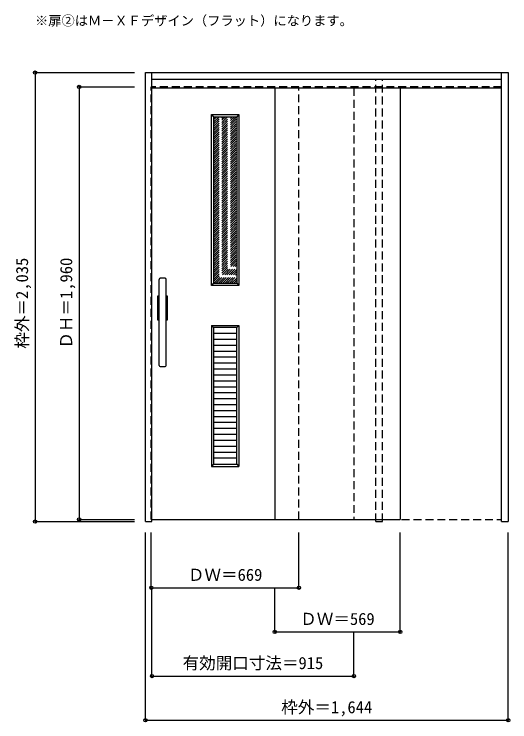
# Model space of a CAD drawing. Units: millimetres, scale not verified. Extents: x -983 to 1263, y -1885 to 1322.
import ezdxf
from ezdxf.enums import TextEntityAlignment as Align

# ---------------------------------------------------------------- set-up
doc = ezdxf.new("R2010")
doc.units = ezdxf.units.MM
doc.header["$LTSCALE"] = 30
doc.header["$PDMODE"] = 32
doc.header["$PDSIZE"] = 15
doc.linetypes.add('DASHED1', pattern=[1.8, 1.2, -0.6])
for name, color, linetype in [('0-0', 4, 'DASHED1'), ('0-1_寸法', 7, 'Continuous'), ('0-2_文字', 7, 'Continuous')]:
    doc.layers.add(name, color=color, linetype=linetype)
doc.styles.add('ＭＳ ゴシック', font='')
doc.styles.get('ＭＳ ゴシック').set_extended_font_data('MS Gothic')

msp = doc.modelspace()

# ---------------------------------------------------------------- linework, layer by layer
at = {"layer": '0-0', "color": 3, "linetype": 'Continuous'}
for p, q in [((-388.88, -977.81), (-388.88, 1057.19)), ((-388.88, 1057.19), (1255.12, 1057.19)), ((-358.88, -977.81), (-358.88, 1057.19)), ((-358.88, 1027.19), (1225.12, 1027.19)), ((1225.12, -977.81), (1225.12, 1057.19)), ((1255.12, 1057.19), (1255.12, -977.81)), ((197.12, 987.19), (197.12, -967.81)), ((766.12, 987.19), (766.12, -967.81)), ((-79.88, 857.19), (25.12, 857.19)), ((-79.88, 857.19), (-79.88, 102.19)), ((25.12, 857.19), (25.12, 102.19)), ((-326.88, -270.31), (-326.88, 119.69)), ((-299.88, 124.69), (-321.88, 124.69)), ((-294.88, -270.31), (-294.88, 119.69)), ((-79.88, 102.19), (25.12, 102.19)), ((-331.88, 44.69), (-326.88, 44.69)), ((-79.88, -98.81), (-79.88, -717.81)), ((25.12, -98.81), (-79.88, -98.81)), ((25.12, -125.72), (-79.88, -125.72)), ((25.12, -717.81), (25.12, -98.81)), ((25.12, -152.64), (-79.88, -152.64)), ((25.12, -179.55), (-79.88, -179.55)), ((25.12, -206.46), (-79.88, -206.46)), ((25.12, -233.38), (-79.88, -233.38)), ((-321.88, -275.31), (-299.88, -275.31)), ((25.12, -260.29), (-79.88, -260.29)), ((25.12, -287.2), (-79.88, -287.2)), ((25.12, -314.12), (-79.88, -314.12)), ((25.12, -341.03), (-79.88, -341.03)), ((25.12, -367.94), (-79.88, -367.94)), ((25.12, -394.85), (-79.88, -394.85)), ((25.12, -421.77), (-79.88, -421.77)), ((25.12, -448.68), (-79.88, -448.68)), ((25.12, -475.59), (-79.88, -475.59)), ((25.12, -502.51), (-79.88, -502.51)), ((25.12, -529.42), (-79.88, -529.42)), ((25.12, -556.33), (-79.88, -556.33)), ((25.12, -583.25), (-79.88, -583.25)), ((25.12, -610.16), (-79.88, -610.16)), ((25.12, -637.07), (-79.88, -637.07)), ((25.12, -663.98), (-79.88, -663.98)), ((25.12, -690.9), (-79.88, -690.9)), ((-79.88, -717.81), (25.12, -717.81)), ((-388.88, -977.81), (-358.88, -977.81)), ((-358.88, -967.81), (766.12, -967.81)), ((1225.12, -977.81), (1255.12, -977.81))]:
    msp.add_line(p, q, dxfattribs=at)
at = {"layer": '0-0'}
for p, q in [((656.12, -977.81), (656.12, 1027.19)), ((686.12, -977.81), (686.12, 1027.19)), ((-361.88, -967.81), (-361.88, 992.19)), ((1225.12, 992.19), (-361.88, 992.19)), ((197.12, 987.19), (197.12, 992.19)), ((307.12, -967.81), (307.12, 992.19)), ((556.12, 987.19), (556.12, 992.19)), ((766.12, 987.19), (766.12, 992.19)), ((-79.88, 753.19), (24.12, 857.19)), ((-79.88, 763.09), (14.22, 857.19)), ((-79.88, 772.99), (4.32, 857.19)), ((-79.88, 782.89), (-5.58, 857.19)), ((-79.88, 792.79), (-15.48, 857.19)), ((-79.88, 802.69), (-25.38, 857.19)), ((-79.88, 812.59), (-35.28, 857.19)), ((-79.88, 822.49), (-45.18, 857.19)), ((-79.88, 832.39), (-55.08, 857.19)), ((-79.88, 842.28), (-64.98, 857.19)), ((-79.88, 852.18), (-74.87, 857.19)), ((-79.88, 743.29), (25.12, 848.29)), ((-79.88, 733.39), (25.12, 838.39)), ((-79.88, 723.49), (25.12, 828.49)), ((-79.88, 713.59), (25.12, 818.59)), ((-79.88, 703.69), (25.12, 808.69)), ((-79.88, 693.79), (25.12, 798.79)), ((-79.88, 683.89), (25.12, 788.89)), ((-79.88, 673.99), (25.12, 778.99)), ((-79.88, 664.09), (25.12, 769.09)), ((-79.88, 654.19), (25.12, 759.19)), ((-79.88, 644.29), (25.12, 749.29)), ((-79.88, 634.4), (25.12, 739.4)), ((-79.88, 624.5), (25.12, 729.5)), ((-79.88, 614.6), (25.12, 719.6)), ((-79.88, 604.7), (25.12, 709.7)), ((-79.88, 594.8), (25.12, 699.8)), ((-79.88, 584.9), (25.12, 689.9)), ((-79.88, 575), (25.12, 680)), ((-79.88, 565.1), (25.12, 670.1)), ((-79.88, 555.2), (25.12, 660.2)), ((-79.88, 545.3), (25.12, 650.3)), ((-79.88, 535.4), (25.12, 640.4)), ((-79.88, 525.5), (25.12, 630.5)), ((-79.88, 515.6), (25.12, 620.6)), ((-79.88, 505.7), (25.12, 610.7)), ((-79.88, 495.8), (25.12, 600.8)), ((-79.88, 485.9), (25.12, 590.9)), ((-79.88, 476), (25.12, 581)), ((-79.88, 466.1), (25.12, 571.1)), ((-79.88, 456.2), (25.12, 561.2)), ((-79.88, 446.31), (25.12, 551.3)), ((-79.88, 436.41), (25.12, 541.41)), ((-79.88, 426.51), (25.12, 531.51)), ((-79.88, 416.61), (25.12, 521.61)), ((-79.88, 406.71), (25.12, 511.71)), ((-79.88, 396.81), (25.12, 501.81)), ((-79.88, 386.91), (25.12, 491.91)), ((-79.88, 377.01), (25.12, 482.01)), ((-79.88, 367.11), (25.12, 472.11)), ((-79.88, 357.21), (25.12, 462.21)), ((-79.88, 347.31), (25.12, 452.31)), ((-79.88, 337.41), (25.12, 442.41)), ((-79.88, 327.51), (25.12, 432.51)), ((-79.88, 317.61), (25.12, 422.61)), ((-79.88, 307.71), (25.12, 412.71)), ((-79.88, 297.81), (25.12, 402.81)), ((-79.88, 287.91), (25.12, 392.91)), ((-79.88, 278.01), (25.12, 383.01)), ((-79.88, 268.11), (25.12, 373.11)), ((-79.88, 258.21), (25.12, 363.21)), ((-79.88, 248.32), (25.12, 353.31)), ((-79.88, 238.42), (25.12, 343.42)), ((-79.88, 228.52), (25.12, 333.52)), ((-79.88, 218.62), (25.12, 323.62)), ((-79.88, 208.72), (25.12, 313.72)), ((-79.88, 198.82), (25.12, 303.82)), ((-79.88, 188.92), (25.12, 293.92)), ((-79.88, 179.02), (25.12, 284.02)), ((-79.88, 169.12), (25.12, 274.12)), ((-79.88, 159.22), (25.12, 264.22)), ((-79.88, 149.32), (25.12, 254.32)), ((-79.88, 139.42), (25.12, 244.42)), ((-79.88, 129.52), (25.12, 234.52)), ((-79.88, 119.62), (25.12, 224.62)), ((-79.88, 109.72), (25.12, 214.72)), ((-77.51, 102.19), (25.12, 204.82)), ((-67.61, 102.19), (25.12, 194.92)), ((-57.71, 102.19), (25.12, 185.02)), ((-47.82, 102.19), (25.12, 175.12)), ((-37.92, 102.19), (25.12, 165.22)), ((-28.02, 102.19), (25.12, 155.32)), ((-18.12, 102.19), (25.12, 145.43)), ((-8.22, 102.19), (25.12, 135.53)), ((1.68, 102.19), (25.12, 125.63)), ((11.58, 102.19), (25.12, 115.73)), ((21.48, 102.19), (25.12, 105.83)), ((-358.88, -967.81), (-361.88, -967.81)), ((656.12, -977.81), (686.12, -977.81))]:
    msp.add_line(p, q, dxfattribs=at)
at = {"layer": '0-0', "linetype": 'Continuous'}
msp.add_line((-358.88, 987.19), (1225.12, 987.19), dxfattribs=at)
at = {"layer": '0-0', "color": 3}
for p, q in [((556.12, 987.19), (556.12, -967.81)), ((1225.12, -967.81), (1225.12, 992.19)), ((556.12, -967.81), (1225.12, -967.81))]:
    msp.add_line(p, q, dxfattribs=at)
at = {"layer": '0-0', "color": 7, "linetype": 'Continuous'}
for p, q in [((-89.88, 867.19), (-79.88, 857.19)), ((-89.88, 867.19), (35.12, 867.19)), ((35.12, 867.19), (25.12, 857.19)), ((35.12, 867.19), (35.12, 92.19)), ((-79.88, 102.19), (-89.88, 92.19)), ((25.12, 102.19), (35.12, 92.19)), ((-89.88, -88.81), (-89.88, -727.81)), ((-89.88, -88.81), (-79.88, -98.81)), ((-89.88, -88.81), (35.12, -88.81)), ((35.12, -88.81), (25.12, -98.81)), ((35.12, -88.81), (35.12, -727.81)), ((-79.88, -717.81), (-89.88, -727.81)), ((-89.88, -727.81), (35.12, -727.81)), ((25.12, -717.81), (35.12, -727.81))]:
    msp.add_line(p, q, dxfattribs=at)
msp.add_lwpolyline([(35.12, 92.19), (-89.88, 92.19), (-89.88, 867.19)], dxfattribs=at)
at = {"layer": '0-0', "color": 3, "linetype": 'Continuous'}
for points in [[(-326.88, -65.31), (-331.88, -65.31), (-331.88, 44.69)], [(-294.88, 44.69), (-289.88, 44.69), (-289.88, -65.31), (-294.88, -65.31)]]:
    msp.add_lwpolyline(points, dxfattribs=at)
for centre, start, end in [((-321.88, 119.69), 90, 180), ((-299.88, 119.69), 0, 90), ((-321.88, -270.31), 180, 270), ((-299.88, -270.31), 270, 0)]:
    msp.add_arc(centre, 5, start, end, dxfattribs=at)
at = {"layer": '0-1_寸法', "color": 4}
for p, q in [((-888.88, 1057.19), (-888.88, -977.81)), ((-888.88, 1057.19), (-438.88, 1057.19)), ((-688.88, 992.19), (-438.88, 992.19)), ((-688.88, 992.19), (-688.88, -967.81)), ((-888.88, -977.81), (-438.88, -977.81)), ((-688.88, -967.81), (-438.88, -967.81)), ((-388.88, -1877.81), (-388.88, -1027.81)), ((-361.88, -1277.81), (-361.88, -1027.81)), ((766.12, -1477.81), (766.12, -1027.81)), ((-358.88, -1677.81), (-358.88, -1277.81)), ((197.12, -1477.81), (197.12, -1277.81)), ((197.12, -1477.81), (766.12, -1477.81)), ((556.12, -1677.81), (556.12, -1477.81)), ((-358.88, -1677.81), (556.12, -1677.81))]:
    msp.add_line(p, q, dxfattribs=at)
for points in [[(-388.88, -1877.81), (1255.12, -1877.81), (1255.12, -1027.81)], [(-361.88, -1277.81), (307.12, -1277.81), (307.12, -1027.81)]]:
    msp.add_lwpolyline(points, dxfattribs=at)
at = {"layer": '0-1_寸法'}
for p in [(-888.88, 1057.19), (-688.88, 992.19), (-688.88, -967.81), (-888.88, -977.81), (-361.88, -1277.81), (307.12, -1277.81), (197.12, -1477.81), (766.12, -1477.81), (-358.88, -1677.81), (556.12, -1677.81), (-388.88, -1877.81), (1255.12, -1877.81)]:
    msp.add_point(p, dxfattribs=at)

# ---------------------------------------------------------------- texts
at = {"layer": '0-1_寸法', "style": 'ＭＳ ゴシック'}
for s, p in [('枠外＝2,035', (-903.88, -194.06)), ('ＤＨ＝1,960', (-703.88, -194.06))]:
    msp.add_text(s, height=54.99, rotation=90, dxfattribs=at).set_placement(p, align=Align.BOTTOM_LEFT)
for s, p in [('ＤＷ＝669', (-196.13, -1262.81)), ('ＤＷ＝569', (312.87, -1462.81)), ('有効開口寸法＝915', (-220.13, -1662.81)), ('枠外＝1,644', (226.87, -1862.81))]:
    msp.add_text(s, height=54.99, dxfattribs=at).set_placement(p, align=Align.BOTTOM_LEFT)
at = {"layer": '0-2_文字', "style": 'ＭＳ ゴシック'}
msp.add_text('※扉②はＭ－ＸＦデザイン（フラット）になります。', height=43.99, dxfattribs=at).set_placement((-888.88, 1257.19), align=Align.BOTTOM_LEFT)

doc.saveas('drawing.dxf')
